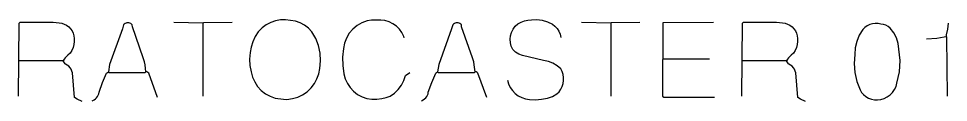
# Model space of a CAD drawing. Extents: x -68 to 722, y 3924 to 4942.
# Drawn here: x 271 to 431.1, y 4927.5 to 4941.5 of the extents above; entities that cross this region are included whole.
import ezdxf

# ---------------------------------------------------------------- set-up
doc = ezdxf.new("R2010")
doc.units = 0
doc.layers.get('0').update_dxf_attribs({"linetype": 'CONTINUOUS'})

msp = doc.modelspace()

# ---------------------------------------------------------------- linework, layer by layer
at = {"color": 7, "linetype": 'CONTINUOUS'}
for p, q in [((302.809299, 4928.351178), (302.809299, 4941.012243)), ((373.012995, 4928.351178), (373.012995, 4941.012243)), ((381.919435, 4934.812687), (389.952693, 4934.812687))]:
    msp.add_line(p, q, dxfattribs=at)
for points in [[(271.025535, 4928.351178), (271.09539, 4940.933657), (271.287489, 4941.09956), (276.963161, 4941.09956), (278.00766, 4940.972513), (278.456071, 4940.912561), (278.888225, 4940.778732), (279.292038, 4940.574766), (279.656221, 4940.306368), (279.97059, 4939.98104), (280.226357, 4939.607878), (280.416371, 4939.197317), (280.535318, 4938.760834), (280.579874, 4938.310633), (280.611286, 4937.774752), (280.555033, 4937.240906), (280.412616, 4936.723342), (280.187836, 4936.235869), (279.88669, 4935.791496), (279.517214, 4935.402081), (279.26633, 4935.213838), (279.045137, 4934.991459), (278.858238, 4934.739571), (278.709522, 4934.463416)], [(283.68665, 4927.565319), (284.018458, 4927.774881), (284.246002, 4927.917809), (284.44664, 4928.096552), (284.614796, 4928.306141), (284.745797, 4928.540753), (284.836003, 4928.793868), (284.882907, 4929.058451), (285.494133, 4930.717487), (286.153384, 4932.345962), (286.314923, 4932.437646), (286.480827, 4932.542427), (286.568145, 4932.455109), (292.767725, 4932.455109), (292.920532, 4932.564256), (292.804399, 4933.770114), (292.725288, 4934.281708), (292.479576, 4934.97859), (290.618392, 4940.320425), (290.584774, 4940.662972), (290.462094, 4940.775603), (290.322576, 4940.866547), (290.170011, 4940.933333), (290.008546, 4940.974144), (289.842571, 4940.987872), (289.676595, 4940.974144), (289.515131, 4940.933333), (289.362566, 4940.866547), (289.223048, 4940.775603), (289.100368, 4940.662972), (288.899536, 4939.973162), (286.690827, 4933.846255), (286.480827, 4932.542427)], [(297.744853, 4941.09956), (302.809299, 4941.012243), (302.897402, 4941.055901), (307.786426, 4941.09956)], [(317.216774, 4927.827272), (318.173692, 4927.95397), (319.072369, 4928.214266), (319.918504, 4928.61355), (320.690757, 4929.141751), (321.369651, 4929.785547), (321.938063, 4930.528701), (322.381656, 4931.352469), (322.689243, 4932.236074), (322.853065, 4933.157231), (323.001462, 4934.469225), (322.935352, 4935.787929), (322.656482, 4937.078503), (322.172219, 4938.306852), (321.495357, 4939.440524), (320.911227, 4940.062521), (320.234001, 4940.581609), (319.48159, 4940.984062), (318.673895, 4941.259233), (317.832278, 4941.399846), (316.968305, 4941.505166), (316.098278, 4941.480738), (315.241575, 4941.327106), (314.417276, 4941.04769), (313.643738, 4940.648715), (312.93819, 4940.139066), (312.2881, 4939.422185), (311.748512, 4938.618831), (311.330769, 4937.745891), (311.043654, 4936.821717), (310.893202, 4935.865738), (310.784673, 4934.756459), (310.837579, 4933.643139), (311.050811, 4932.54915), (311.290809, 4931.659998), (311.669648, 4930.820551), (312.177615, 4930.052331), (312.801686, 4929.375036), (313.52586, 4928.806031), (314.331569, 4928.359906), (315.198155, 4928.048098), (316.610263, 4927.864906), (317.216774, 4927.827272)], [(337.387239, 4938.392712), (337.326116, 4938.663397), (337.001267, 4939.317679), (336.573081, 4939.909515), (336.053256, 4940.422737), (335.455995, 4940.843323), (334.797612, 4941.159785), (334.096096, 4941.363476), (333.370609, 4941.448831), (331.798885, 4941.448831), (331.017301, 4941.323181), (330.122823, 4940.998917), (329.29709, 4940.526264), (328.564498, 4939.919186), (327.946691, 4939.19562), (327.461923, 4938.376942), (327.124516, 4937.487342), (326.944439, 4936.553103), (326.778913, 4935.101988), (326.810687, 4933.641809), (327.039179, 4932.199268), (327.266504, 4931.361886), (327.625944, 4930.572145), (328.108083, 4929.850736), (328.700288, 4929.216559), (329.387047, 4928.686226), (330.150367, 4928.273632), (330.97025, 4927.989586), (331.825219, 4927.841529), (332.692874, 4927.83334), (333.550485, 4927.965234), (334.27281, 4928.127593), (334.959798, 4928.403569), (335.718414, 4928.909613), (336.3819, 4929.535205), (336.93163, 4930.262787), (337.352175, 4931.071934), (337.631729, 4931.939935), (338.347737, 4932.455109)], [(340.356052, 4927.565319), (340.68786, 4927.774881), (340.915404, 4927.917809), (341.116042, 4928.096552), (341.284198, 4928.306141), (341.415199, 4928.540753), (341.505405, 4928.793868), (341.552309, 4929.058451), (342.163535, 4930.717487), (342.822786, 4932.345962), (342.984325, 4932.437646), (343.150229, 4932.542427), (343.237547, 4932.455109), (349.437127, 4932.455109), (349.589934, 4932.564256), (349.473801, 4933.770114), (349.394691, 4934.281708), (349.148978, 4934.97859), (347.287794, 4940.320425), (347.254176, 4940.662972), (347.131496, 4940.775603), (346.991978, 4940.866547), (346.839413, 4940.933333), (346.677949, 4940.974144), (346.511973, 4940.987872), (346.345998, 4940.974144), (346.184533, 4940.933333), (346.031969, 4940.866547), (345.89245, 4940.775603), (345.76977, 4940.662972), (345.568938, 4939.973162), (343.360229, 4933.846255), (343.150229, 4932.542427)], [(355.200117, 4931.145344), (355.376943, 4930.494761), (355.658956, 4929.882392), (356.038386, 4929.325113), (356.504777, 4928.83828), (357.045277, 4928.435306), (357.644992, 4928.127297), (358.287398, 4927.92274), (358.954792, 4927.827272), (360.005813, 4927.768078), (361.056247, 4927.836903), (362.090558, 4928.03273), (362.912111, 4928.342341), (363.678698, 4928.770303), (364.050274, 4929.141719), (364.359377, 4929.566541), (364.598441, 4930.034373), (364.761616, 4930.533765), (364.844908, 4931.052494), (364.84628, 4931.577866), (364.765696, 4932.097023), (364.60513, 4932.59726), (364.36851, 4933.066333), (363.724032, 4933.608326), (363.000012, 4934.038334), (362.215717, 4934.344914), (361.392013, 4934.519911), (357.745438, 4935.375886), (357.139937, 4935.627603), (356.578424, 4935.966268), (356.073297, 4936.384405), (355.832486, 4936.947377), (355.690881, 4937.543092), (355.652605, 4938.154207), (355.718771, 4938.762935), (355.887454, 4939.351555), (356.153743, 4939.902933), (356.509888, 4940.401019), (356.98457, 4940.790613), (357.514618, 4941.100705), (358.086839, 4941.323576), (358.686991, 4941.453679), (359.300135, 4941.487775), (360.234364, 4941.543109), (361.16448, 4941.439536), (362.063651, 4941.180044), (362.905933, 4940.772119), (363.344829, 4940.425443), (363.719931, 4940.01058), (364.020786, 4939.539094), (364.239006, 4939.024126), (364.36851, 4938.48003)], [(367.94855, 4941.09956), (373.012995, 4941.012243), (373.101099, 4941.055901), (377.990123, 4941.09956)], [(390.825874, 4928.176543), (382.094071, 4928.176543), (381.919435, 4928.351178), (381.989289, 4941.020974), (390.651238, 4941.09956)], [(395.541047, 4928.351178), (395.610902, 4940.933657), (395.803002, 4941.09956), (401.478674, 4941.09956), (402.523172, 4940.972513), (402.971584, 4940.912561), (403.403737, 4940.778732), (403.80755, 4940.574766), (404.171733, 4940.306368), (404.486102, 4939.98104), (404.741869, 4939.607878), (404.931883, 4939.197317), (405.05083, 4938.760834), (405.095386, 4938.310633), (405.126798, 4937.774752), (405.070545, 4937.240906), (404.928128, 4936.723342), (404.703348, 4936.235869), (404.402202, 4935.791496), (404.032726, 4935.402081), (403.781842, 4935.213838), (403.560649, 4934.991459), (403.373751, 4934.739571), (403.225034, 4934.463416)], [(418.854962, 4927.739954), (419.448295, 4927.814352), (420.021065, 4927.986148), (420.557399, 4928.250582), (421.042434, 4928.600325), (421.462728, 4929.025684), (421.806634, 4929.514874), (422.064622, 4930.054336), (422.229542, 4930.629122), (422.66578, 4932.546103), (422.779519, 4934.508801), (422.567637, 4936.46334), (422.432786, 4937.450909), (422.129671, 4938.400435), (421.667374, 4939.283475), (421.059742, 4940.073577), (420.715559, 4940.353458), (420.32818, 4940.569636), (419.909266, 4940.715602), (419.471427, 4940.786963), (418.989566, 4940.875095), (418.499854, 4940.886885), (418.01431, 4940.822045), (417.544852, 4940.682165), (417.103003, 4940.470679), (416.699608, 4940.192778), (416.344568, 4939.855283), (415.745356, 4938.866464), (415.310526, 4937.795138), (415.051081, 4936.668416), (414.973588, 4935.514808), (414.878017, 4933.973264), (414.997578, 4932.433395), (415.32995, 4930.925077), (415.868685, 4929.477576), (416.143347, 4929.03517), (416.486059, 4928.64311), (416.887766, 4928.311757), (417.337851, 4928.049866), (417.824421, 4927.864359), (418.334619, 4927.760137), (418.854962, 4927.739954)], [(430.90485, 4928.351178), (430.819016, 4938.478545), (430.730214, 4938.654665), (430.730214, 4938.916618), (430.986154, 4939.906632), (431.079486, 4940.924925)], [(427.324811, 4938.218077), (429.068115, 4938.345473), (430.37221, 4938.593543), (430.730214, 4938.654665)], [(281.940289, 4927.478001), (281.080556, 4927.847442), (280.630519, 4928.176543), (280.307442, 4932.376523), (280.21354, 4932.698272), (280.069287, 4933.000811), (279.87841, 4933.276321), (279.645845, 4933.517679), (279.377605, 4933.718644), (279.080624, 4933.874022), (279.041331, 4933.930778), (278.709522, 4934.463416), (271.025535, 4934.463416)], [(406.455801, 4927.478001), (405.596068, 4927.847442), (405.146031, 4928.176543), (404.822954, 4932.376523), (404.729053, 4932.698272), (404.584799, 4933.000811), (404.393922, 4933.276321), (404.161358, 4933.517679), (403.893117, 4933.718644), (403.596136, 4933.874022), (403.556843, 4933.930778), (403.225034, 4934.463416), (395.541047, 4934.463416)], [(294.950676, 4928.176543), (293.431342, 4932.350328), (293.28394, 4932.469141), (293.119559, 4932.563073), (292.942361, 4932.629745)], [(351.620078, 4928.176543), (350.100744, 4932.350328), (349.953342, 4932.469141), (349.788961, 4932.563073), (349.611763, 4932.629745)]]:
    msp.add_lwpolyline(points, dxfattribs=at)

doc.saveas('drawing.dxf')
